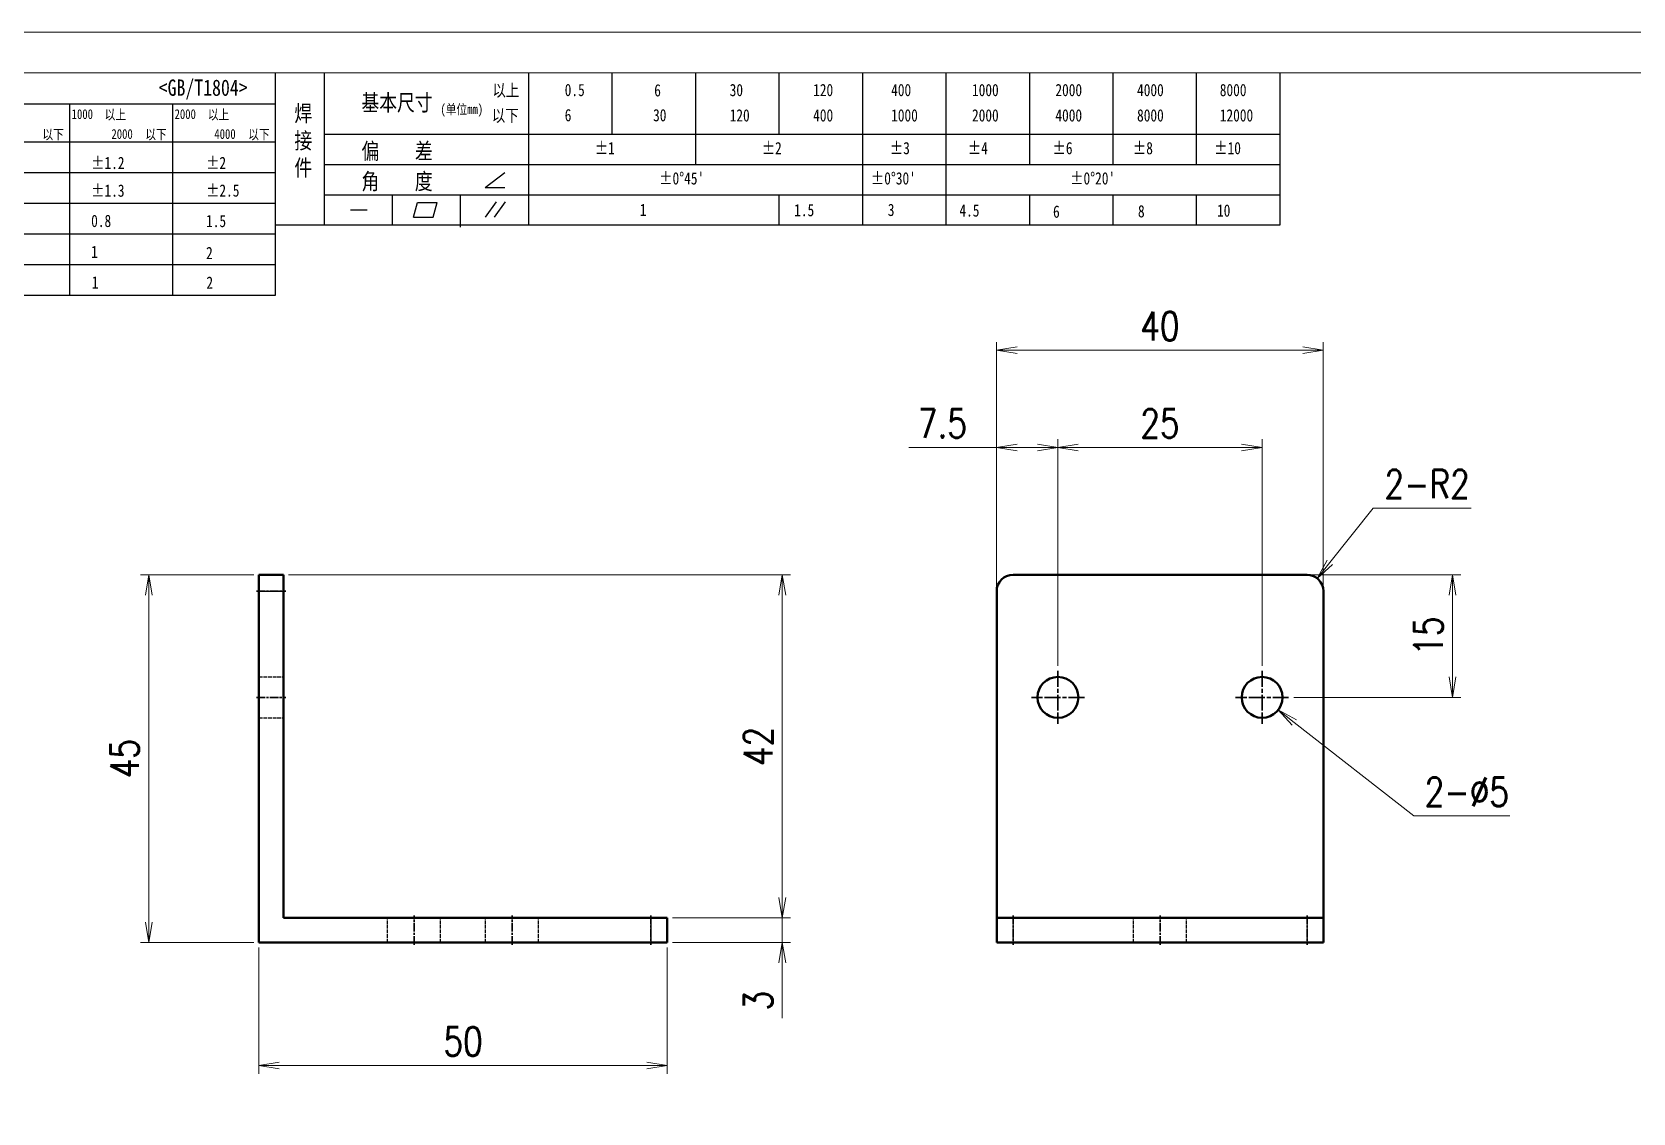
# Model space of a CAD drawing. Header units: millimetres. Extents: x 115 to 5146, y 57 to 1134.
# Drawn here: x 500.5 to 696.5, y 221.7 to 354 of the extents above; entities that cross this region are included whole.
import ezdxf

# ---------------------------------------------------------------- set-up
doc = ezdxf.new("R2010")
doc.units = ezdxf.units.MM
doc.header["$PDMODE"] = 35
doc.linetypes.add('AM_ISO02W050', pattern=[7.5, 6, -1.5])
doc.linetypes.add('AM_ISO08W050', pattern=[18, 12, -1.5, 3, -1.5])
for name, color, linetype, lineweight in [('CENTER', 2, 'AM_ISO08W050', 35), ('DIM', 3, 'Continuous', 25), ('DRAWING', 7, 'Continuous', 50), ('HIDDEN', 1, 'AM_ISO02W050', 25), ('图框', 7, 'Continuous', 18)]:
    doc.layers.add(name, color=color, linetype=linetype, lineweight=lineweight)
doc.layers.add('图\\M+19E79\\M+195B6\\M+18E9A', color=7, linetype='Continuous')
doc.layers.add('打印', color=7, linetype='Continuous', lineweight=15, plot=False)
doc.layers.add('打印-禁用', color=7, linetype='Continuous', lineweight=15, plot=False)
doc.styles.add('DIM', font='romans.shx', dxfattribs={"width": 0.8, "bigfont": 'bigfont.shx'})
doc.styles.add('国标', font='simfang.ttf', dxfattribs={"width": 0.8})
doc.dimstyles.new('XR 1-1$0', dxfattribs={"dimtxt": 3.5, "dimasz": 2.5, "dimexe": 1, "dimexo": 0.625, "dimgap": 1.2, "dimtad": 1, "dimzin": 9, "dimdsep": 46, "dimtxsty": 'DIM', "dimblk": 'OPEN', "dimcen": 0, "dimclrd": 8, "dimclre": 8, "dimclrt": 2, "dimazin": 2, "dimtfac": 0.5, "dimtmove": 0, "dimatfit": 3, "dimldrblk": 'OPEN', "dimfxl": 0, "dimtolj": 2, "dimlwd": 18, "dimlwe": 18, "dimarcsym": 0})
doc.dimstyles.new('XR 1-1$3', dxfattribs={"dimtxt": 3.5, "dimasz": 2.5, "dimexe": 1, "dimexo": 0.625, "dimgap": 1.2, "dimtad": 1, "dimtoh": 1, "dimdsep": 46, "dimtxsty": 'DIM', "dimblk": 'OPEN', "dimcen": 0, "dimclrd": 8, "dimclre": 8, "dimclrt": 2, "dimazin": 2, "dimtfac": 0.5, "dimtofl": 0, "dimtmove": 0, "dimatfit": 3, "dimldrblk": 'OPEN', "dimfxl": 0, "dimtolj": 2, "dimlwd": 18, "dimlwe": 18, "dimarcsym": 0})
doc.dimstyles.new('XR 1-1$4', dxfattribs={"dimtxt": 3.5, "dimasz": 2.5, "dimexe": 1, "dimexo": 0.625, "dimgap": 1.2, "dimtad": 1, "dimtoh": 1, "dimdsep": 46, "dimtxsty": 'DIM', "dimblk": 'OPEN', "dimcen": 0, "dimclrd": 8, "dimclre": 8, "dimclrt": 2, "dimazin": 2, "dimtfac": 0.5, "dimtofl": 0, "dimtmove": 0, "dimatfit": 3, "dimldrblk": 'OPEN', "dimfxl": 0, "dimtolj": 2, "dimlwd": 18, "dimlwe": 18, "dimarcsym": 0})

# ---------------------------------------------------------------- blocks, each defined once
blk = doc.blocks.new('GZDEH零件A3图框V01版')
at = {"layer": '图\\M+19E79\\M+195B6\\M+18E9A', "color": 9}
for p, q in [((2990.09, -1581.67), (2990.09, -1554.46)), ((2996.09, -1573.08), (2996.09, -1554.46)), ((3021.09, -1561.98), (3021.09, -1554.46)), ((3031.31, -1561.98), (3031.31, -1554.46)), ((3041.53, -1561.98), (3041.53, -1554.46)), ((3051.75, -1561.98), (3051.75, -1554.46)), ((3061.98, -1561.98), (3061.98, -1554.46)), ((3072.2, -1561.98), (3072.2, -1554.46)), ((3082.42, -1561.98), (3082.42, -1554.46)), ((3092.64, -1561.98), (3092.64, -1554.46)), ((3102.86, -1561.98), (3102.86, -1554.46)), ((3113.09, -1573.08), (3113.09, -1554.46)), ((2899.37, -1558.24), (2990.09, -1558.24)), ((2964.89, -1581.67), (2964.89, -1558.24)), ((2977.49, -1581.67), (2977.49, -1558.24)), ((2996.09, -1561.98), (3113.09, -1561.98)), ((3021.09, -1573.08), (3021.09, -1561.98)), ((3041.53, -1565.68), (3041.53, -1561.98)), ((3061.98, -1573.08), (3061.98, -1561.98)), ((3072.2, -1573.08), (3072.2, -1561.98)), ((3082.42, -1565.68), (3082.42, -1561.98)), ((3092.64, -1565.68), (3092.64, -1561.98)), ((3102.86, -1565.68), (3102.86, -1561.98)), ((2882.49, -1562.92), (2990.09, -1562.92)), ((2996.09, -1565.68), (3113.09, -1565.68)), ((2882.49, -1566.67), (2990.09, -1566.67)), ((3015.75, -1568.51), (3018.15, -1566.66)), ((2996.09, -1569.38), (3113.09, -1569.38)), ((3004.42, -1573.08), (3004.42, -1569.38)), ((3012.75, -1573.08), (3012.75, -1569.38)), ((3015.75, -1568.51), (3018.15, -1568.51)), ((3051.75, -1573.08), (3051.75, -1569.38)), ((3082.42, -1573.08), (3082.42, -1569.48)), ((3092.64, -1573.08), (3092.64, -1569.38)), ((3102.86, -1573.08), (3102.86, -1569.38)), ((2882.49, -1570.42), (2990.09, -1570.42)), ((2999.26, -1571.23), (3001.32, -1571.23)), ((3006.97, -1572.12), (3007.45, -1570.33)), ((3007.45, -1570.33), (3009.86, -1570.33)), ((3009.39, -1572.12), (3009.86, -1570.33)), ((3015.81, -1572.12), (3017.15, -1570.26)), ((3016.89, -1572.12), (3018.23, -1570.26)), ((2990.09, -1573.08), (3113.09, -1573.08)), ((3006.97, -1572.12), (3009.39, -1572.12)), ((3012.75, -1573.33), (3012.75, -1573.08)), ((2882.49, -1574.17), (2990.09, -1574.17)), ((2882.49, -1577.92), (2990.09, -1577.92)), ((2882.49, -1581.67), (2990.09, -1581.67))]:
    blk.add_line(p, q, dxfattribs=at)
at = {"layer": '图框', "linetype": 'Continuous'}
blk.add_line((3272.49, -1554.46), (2882.49, -1554.46), dxfattribs=at)
at = {"layer": '打印-禁用', "linetype": 'Continuous'}
blk.add_line((3277.49, -1549.46), (2857.49, -1549.46), dxfattribs=at)
at = {"layer": '图\\M+19E79\\M+195B6\\M+18E9A', "color": 9, "style": '国标', "width": 0.8}
for s, height, p in [('<GB/T1804>', 2, (2975.78, -1557.27)), ('以上', 1.5, (3016.64, -1557.33)), ('0.5', 1.5, (3025.49, -1557.3)), ('6', 1.5, (3036.45, -1557.34)), ('30', 1.5, (3045.69, -1557.31)), ('120', 1.5, (3055.91, -1557.31)), ('400', 1.5, (3065.46, -1557.31)), ('1000', 1.5, (3075.36, -1557.31)), ('2000', 1.5, (3085.57, -1557.31)), ('4000', 1.5, (3095.57, -1557.31)), ('8000', 1.5, (3105.7, -1557.31)), ('基本尺寸', 2, (3000.6, -1559.1)), ('以下', 1.5, (3016.58, -1560.43)), ('6', 1.5, (3025.49, -1560.38)), ('30', 1.5, (3036.31, -1560.39)), ('120', 1.5, (3045.69, -1560.41)), ('400', 1.5, (3055.91, -1560.41)), ('1000', 1.5, (3065.46, -1560.41)), ('2000', 1.5, (3075.36, -1560.41)), ('4000', 1.5, (3085.57, -1560.41)), ('8000', 1.5, (3095.57, -1560.41)), ('12000', 1.5, (3105.7, -1560.41)), ('偏    差', 2, (3000.6, -1565.04)), ('±1', 1.5, (3029.16, -1564.42)), ('±2', 1.5, (3049.61, -1564.42)), ('±3', 1.5, (3065.3, -1564.42)), ('±4', 1.5, (3074.85, -1564.42)), ('±6', 1.5, (3085.22, -1564.42)), ('±8', 1.5, (3095.06, -1564.42)), ('±10', 1.5, (3105.02, -1564.42)), ('±1.2', 1.5, (2967.51, -1566.23)), ('±2', 1.5, (2981.58, -1566.23)), ('±1.3', 1.5, (2967.51, -1569.62)), ('±2.5', 1.5, (2981.58, -1569.61)), ('角    度', 2, (3000.6, -1568.74)), ("±0%%D45'", 1.5, (3037.06, -1568.12)), ("±0%%D30'", 1.5, (3062.98, -1568.12)), ("±0%%D20'", 1.5, (3087.38, -1568.12)), ('0.8', 1.5, (2967.51, -1573.33)), ('1.5', 1.5, (2981.58, -1573.34)), ('1', 1.5, (3034.69, -1571.98)), ('1.5', 1.5, (3053.59, -1572.01)), ('3', 1.5, (3065.05, -1571.98)), ('4.5', 1.5, (3073.82, -1572.05)), ('6', 1.5, (3085.28, -1572.19)), ('8', 1.5, (3095.68, -1572.15)), ('10', 1.5, (3105.36, -1572.06)), ('1', 1.5, (2967.51, -1577.12)), ('2', 1.5, (2981.58, -1577.26)), ('1', 1.5, (2967.59, -1580.86)), ('2', 1.5, (2981.62, -1580.89))]:
    blk.add_text(s, height=height, dxfattribs=at).set_placement(p)
at = {"layer": '图\\M+19E79\\M+195B6\\M+18E9A', "color": 9, "lineweight": 15, "style": '国标', "width": 0.8}
for s, p in [('(单位mm)', (3010.27, -1559.51)), ('1000', (2965.12, -1560.11)), ('以上', (2969.16, -1560.16)), ('2000', (2977.72, -1560.11)), ('以上', (2981.8, -1560.16)), ('以下', (2961.54, -1562.59)), ('2000', (2969.99, -1562.54)), ('以下', (2974.14, -1562.59)), ('4000', (2982.59, -1562.54)), ('以下', (2986.74, -1562.59))]:
    blk.add_text(s, height=1.2, dxfattribs=at).set_placement(p)
at = {"layer": '图\\M+19E79\\M+195B6\\M+18E9A', "color": 9, "insert": (2992.39, -1558.41), "char_height": 2, "width": 3.1877, "attachment_point": 1, "style": '国标'}
blk.add_mtext('焊\\P接\\P件', dxfattribs=at)
blk = doc.blocks.new('DEH A3')
at = {"layer": '图框'}
blk.add_blockref('GZDEH零件A3图框V01版', (-2857.49, 1846.46), dxfattribs=at)
blk = doc.blocks.new('_Open')
at = {"color": 0, "linetype": 'ByBlock', "lineweight": -2}
for p, q in [((-1, 0.167), (0, 0)), ((-1, -0.167), (0, 0)), ((0, 0), (-1, 0))]:
    blk.add_line(p, q, dxfattribs=at)
blk = doc.blocks.new('*D16')
at = {"layer": 'Defpoints', "color": 0, "transparency": 16777216}
for p in [(578.28, 245.6), (592.37, 245.6), (578.28, 242.6)]:
    blk.add_point(p, dxfattribs=at)
at = {"layer": 'DIM', "color": 8, "lineweight": 18, "transparency": 16777216}
for p, q in [((592.37, 248.1), (592.37, 250.6)), ((578.91, 245.6), (593.37, 245.6)), ((592.37, 242.6), (592.37, 245.6)), ((578.91, 242.6), (593.37, 242.6)), ((592.37, 240.1), (592.37, 233.33))]:
    blk.add_line(p, q, dxfattribs=at)
at = {"layer": 'DIM', "color": 8, "linetype": 'ByBlock', "lineweight": 18, "transparency": 16777216, "xscale": 2.5, "yscale": 2.5, "zscale": 2.5}
for p, rotation in [((592.37, 245.6), 270), ((592.37, 242.6), 90)]:
    blk.add_blockref('_Open', p, dxfattribs=dict(at, rotation=rotation))
at = {"layer": 'DIM', "color": 2, "transparency": 16777216, "insert": (589.42, 235.47), "char_height": 3.5, "attachment_point": 5, "rotation": 90, "style": 'DIM'}
blk.add_mtext('\\A2;3', dxfattribs=at)
blk = doc.blocks.new('*D17')
at = {"layer": 'Defpoints', "color": 0, "transparency": 16777216}
for p in [(528.28, 242.6), (578.28, 242.6), (578.28, 227.53)]:
    blk.add_point(p, dxfattribs=at)
at = {"layer": 'DIM', "color": 8, "lineweight": 18, "transparency": 16777216}
for p, q in [((528.28, 241.98), (528.28, 226.53)), ((578.28, 241.98), (578.28, 226.53)), ((530.78, 227.53), (575.78, 227.53))]:
    blk.add_line(p, q, dxfattribs=at)
at = {"layer": 'DIM', "color": 8, "linetype": 'ByBlock', "lineweight": 18, "transparency": 16777216, "xscale": 2.5, "yscale": 2.5, "zscale": 2.5, "rotation": 180}
blk.add_blockref('_Open', (528.28, 227.53), dxfattribs=at)
at = {"layer": 'DIM', "color": 8, "linetype": 'ByBlock', "lineweight": 18, "transparency": 16777216, "xscale": 2.5, "yscale": 2.5, "zscale": 2.5}
blk.add_blockref('_Open', (578.28, 227.53), dxfattribs=at)
at = {"layer": 'DIM', "color": 2, "transparency": 16777216, "insert": (553.28, 230.48), "char_height": 3.5, "attachment_point": 5, "style": 'DIM'}
blk.add_mtext('\\A2;50', dxfattribs=at)
blk = doc.blocks.new('*D18')
at = {"layer": 'Defpoints', "color": 0, "transparency": 16777216}
for p in [(531.28, 287.6), (578.28, 245.6), (592.37, 245.6)]:
    blk.add_point(p, dxfattribs=at)
at = {"layer": 'DIM', "color": 8, "lineweight": 18, "transparency": 16777216}
for p, q in [((531.91, 287.6), (593.37, 287.6)), ((592.37, 285.1), (592.37, 248.1)), ((578.91, 245.6), (593.37, 245.6))]:
    blk.add_line(p, q, dxfattribs=at)
at = {"layer": 'DIM', "color": 8, "linetype": 'ByBlock', "lineweight": 18, "transparency": 16777216, "xscale": 2.5, "yscale": 2.5, "zscale": 2.5}
for p, rotation in [((592.37, 287.6), 90), ((592.37, 245.6), 270)]:
    blk.add_blockref('_Open', p, dxfattribs=dict(at, rotation=rotation))
at = {"layer": 'DIM', "color": 2, "transparency": 16777216, "insert": (589.42, 266.6), "char_height": 3.5, "attachment_point": 5, "rotation": 90, "style": 'DIM'}
blk.add_mtext('\\A2;42', dxfattribs=at)
blk = doc.blocks.new('*D19')
at = {"layer": 'Defpoints', "color": 0, "transparency": 16777216}
for p in [(618.61, 303.19), (618.61, 285.6), (626.11, 275.85)]:
    blk.add_point(p, dxfattribs=at)
at = {"layer": 'DIM', "color": 8, "lineweight": 18, "transparency": 16777216}
for p, q in [((618.61, 286.23), (618.61, 304.19)), ((626.11, 276.48), (626.11, 304.19)), ((618.61, 303.19), (607.85, 303.19)), ((623.61, 303.19), (621.11, 303.19))]:
    blk.add_line(p, q, dxfattribs=at)
at = {"layer": 'DIM', "color": 8, "linetype": 'ByBlock', "lineweight": 18, "transparency": 16777216, "xscale": 2.5, "yscale": 2.5, "zscale": 2.5, "rotation": 180}
blk.add_blockref('_Open', (618.61, 303.19), dxfattribs=at)
at = {"layer": 'DIM', "color": 8, "linetype": 'ByBlock', "lineweight": 18, "transparency": 16777216, "xscale": 2.5, "yscale": 2.5, "zscale": 2.5}
blk.add_blockref('_Open', (626.11, 303.19), dxfattribs=at)
at = {"layer": 'DIM', "color": 2, "transparency": 16777216, "insert": (611.98, 306.14), "char_height": 3.5, "attachment_point": 5, "style": 'DIM'}
blk.add_mtext('\\A2;7.5', dxfattribs=at)
blk = doc.blocks.new('*D20')
at = {"layer": 'Defpoints', "color": 0, "transparency": 16777216}
for p in [(651.11, 303.19), (626.11, 275.85), (651.11, 275.85)]:
    blk.add_point(p, dxfattribs=at)
at = {"layer": 'DIM', "color": 8, "lineweight": 18, "transparency": 16777216}
for p, q in [((626.11, 276.48), (626.11, 304.19)), ((651.11, 276.48), (651.11, 304.19)), ((628.61, 303.19), (648.61, 303.19))]:
    blk.add_line(p, q, dxfattribs=at)
at = {"layer": 'DIM', "color": 8, "linetype": 'ByBlock', "lineweight": 18, "transparency": 16777216, "xscale": 2.5, "yscale": 2.5, "zscale": 2.5, "rotation": 180}
blk.add_blockref('_Open', (626.11, 303.19), dxfattribs=at)
at = {"layer": 'DIM', "color": 8, "linetype": 'ByBlock', "lineweight": 18, "transparency": 16777216, "xscale": 2.5, "yscale": 2.5, "zscale": 2.5}
blk.add_blockref('_Open', (651.11, 303.19), dxfattribs=at)
at = {"layer": 'DIM', "color": 2, "transparency": 16777216, "insert": (638.61, 306.14), "char_height": 3.5, "attachment_point": 5, "style": 'DIM'}
blk.add_mtext('\\A2;25', dxfattribs=at)
blk = doc.blocks.new('*D21')
at = {"layer": 'Defpoints', "color": 0, "transparency": 16777216}
for p in [(658.61, 315.1), (618.61, 284.5), (658.61, 284.5)]:
    blk.add_point(p, dxfattribs=at)
at = {"layer": 'DIM', "color": 8, "lineweight": 18, "transparency": 16777216}
for p, q in [((618.61, 285.13), (618.61, 316.1)), ((658.61, 285.13), (658.61, 316.1)), ((621.11, 315.1), (656.11, 315.1))]:
    blk.add_line(p, q, dxfattribs=at)
at = {"layer": 'DIM', "color": 8, "linetype": 'ByBlock', "lineweight": 18, "transparency": 16777216, "xscale": 2.5, "yscale": 2.5, "zscale": 2.5, "rotation": 180}
blk.add_blockref('_Open', (618.61, 315.1), dxfattribs=at)
at = {"layer": 'DIM', "color": 8, "linetype": 'ByBlock', "lineweight": 18, "transparency": 16777216, "xscale": 2.5, "yscale": 2.5, "zscale": 2.5}
blk.add_blockref('_Open', (658.61, 315.1), dxfattribs=at)
at = {"layer": 'DIM', "color": 2, "transparency": 16777216, "insert": (638.61, 318.05), "char_height": 3.5, "attachment_point": 5, "style": 'DIM'}
blk.add_mtext('\\A2;40', dxfattribs=at)
blk = doc.blocks.new('*D22')
at = {"layer": 'Defpoints', "color": 0, "transparency": 16777216}
for p in [(655.98, 287.6), (674.43, 287.6), (654.36, 272.6)]:
    blk.add_point(p, dxfattribs=at)
at = {"layer": 'DIM', "color": 8, "lineweight": 18, "transparency": 16777216}
for p, q in [((656.61, 287.6), (675.43, 287.6)), ((674.43, 275.1), (674.43, 285.1)), ((654.99, 272.6), (675.43, 272.6))]:
    blk.add_line(p, q, dxfattribs=at)
at = {"layer": 'DIM', "color": 8, "linetype": 'ByBlock', "lineweight": 18, "transparency": 16777216, "xscale": 2.5, "yscale": 2.5, "zscale": 2.5}
for p, rotation in [((674.43, 287.6), 90), ((674.43, 272.6), 270)]:
    blk.add_blockref('_Open', p, dxfattribs=dict(at, rotation=rotation))
at = {"layer": 'DIM', "color": 2, "transparency": 16777216, "insert": (671.48, 280.1), "char_height": 3.5, "attachment_point": 5, "rotation": 90, "style": 'DIM'}
blk.add_mtext('\\A2;15', dxfattribs=at)
blk = doc.blocks.new('*D23')
at = {"layer": 'Defpoints', "color": 0, "transparency": 16777216}
for p in [(657.86, 287.17), (656.61, 285.6)]:
    blk.add_point(p, dxfattribs=at)
at = {"layer": 'DIM', "color": 8, "lineweight": 18, "transparency": 16777216}
for p in [(659.42, 289.12), (676.72, 295.77)]:
    blk.add_line(p, (664.72, 295.77), dxfattribs=at)
at = {"layer": 'DIM', "color": 8, "linetype": 'ByBlock', "lineweight": 18, "transparency": 16777216, "xscale": 2.5, "yscale": 2.5, "zscale": 2.5, "rotation": 231.4422790984568}
blk.add_blockref('_Open', (657.86, 287.17), dxfattribs=at)
at = {"layer": 'DIM', "color": 2, "transparency": 16777216, "insert": (671.32, 298.72), "char_height": 3.5, "attachment_point": 5, "style": 'DIM'}
blk.add_mtext('\\A2;\\A2;2-R2', dxfattribs=at)
blk = doc.blocks.new('*D24')
at = {"layer": 'Defpoints', "color": 0, "transparency": 16777216}
for p in [(649.14, 274.14), (653.08, 271.06)]:
    blk.add_point(p, dxfattribs=at)
at = {"layer": 'DIM', "color": 8, "lineweight": 18, "transparency": 16777216}
for p in [(655.05, 269.52), (681.44, 258.08)]:
    blk.add_line(p, (669.71, 258.08), dxfattribs=at)
at = {"layer": 'DIM', "color": 8, "linetype": 'ByBlock', "lineweight": 18, "transparency": 16777216, "xscale": 2.5, "yscale": 2.5, "zscale": 2.5, "rotation": 142.0088210827734}
blk.add_blockref('_Open', (653.08, 271.06), dxfattribs=at)
at = {"layer": 'DIM', "color": 2, "transparency": 16777216, "insert": (676.18, 261.03), "char_height": 3.5, "attachment_point": 5, "style": 'DIM'}
blk.add_mtext('\\A2;\\A2;2-∅5', dxfattribs=at)
blk = doc.blocks.new('*D25')
at = {"layer": 'Defpoints', "color": 0, "transparency": 16777216}
for p in [(514.8, 287.6), (528.28, 287.6), (528.28, 242.6)]:
    blk.add_point(p, dxfattribs=at)
at = {"layer": 'DIM', "color": 8, "lineweight": 18, "transparency": 16777216}
for p, q in [((527.66, 287.6), (513.8, 287.6)), ((514.8, 245.1), (514.8, 285.1)), ((527.66, 242.6), (513.8, 242.6))]:
    blk.add_line(p, q, dxfattribs=at)
at = {"layer": 'DIM', "color": 8, "linetype": 'ByBlock', "lineweight": 18, "transparency": 16777216, "xscale": 2.5, "yscale": 2.5, "zscale": 2.5}
for p, rotation in [((514.8, 287.6), 90), ((514.8, 242.6), 270)]:
    blk.add_blockref('_Open', p, dxfattribs=dict(at, rotation=rotation))
at = {"layer": 'DIM', "color": 2, "transparency": 16777216, "insert": (511.85, 265.1), "char_height": 3.5, "attachment_point": 5, "rotation": 90, "style": 'DIM'}
blk.add_mtext('\\A2;45', dxfattribs=at)

msp = doc.modelspace()

# ---------------------------------------------------------------- linework, layer by layer
at = {"color": 7, "lineweight": 13, "ltscale": 0.075}
for p, q in [((531.283, 285.601), (528.283, 285.601)), ((576.283, 242.601), (576.283, 245.601)), ((620.614, 245.601), (620.614, 242.601)), ((656.614, 245.601), (656.614, 242.601))]:
    msp.add_line(p, q, dxfattribs=at)
at = {"layer": 'CENTER', "ltscale": 0.090015}
for p, q in [((527.982, 285.601), (531.583, 285.601)), ((576.283, 245.901), (576.283, 242.301)), ((620.614, 245.901), (620.614, 242.301)), ((656.614, 245.901), (656.614, 242.301))]:
    msp.add_line(p, q, dxfattribs=at)
at = {"layer": 'CENTER', "ltscale": 0.1625}
for p, q in [((626.114, 275.851), (626.114, 269.351)), ((651.114, 275.851), (651.114, 269.351)), ((629.364, 272.601), (622.864, 272.601)), ((654.364, 272.601), (647.864, 272.601))]:
    msp.add_line(p, q, dxfattribs=at)
at = {"layer": 'CENTER', "ltscale": 0.09}
for p, q in [((527.983, 272.601), (531.583, 272.601)), ((547.283, 242.301), (547.283, 245.901)), ((559.283, 242.301), (559.283, 245.901)), ((638.614, 242.301), (638.614, 245.901))]:
    msp.add_line(p, q, dxfattribs=at)
at = {"layer": 'DRAWING', "ltscale": 0.05}
for p, q in [((528.283, 285.601), (528.283, 287.601)), ((531.283, 287.601), (531.283, 285.601)), ((576.283, 245.601), (578.283, 245.601)), ((618.614, 245.601), (620.614, 245.601)), ((656.614, 245.601), (658.614, 245.601)), ((578.283, 242.601), (576.283, 242.601)), ((620.614, 242.601), (618.614, 242.601)), ((658.614, 242.601), (656.614, 242.601))]:
    msp.add_line(p, q, dxfattribs=at)
at = {"layer": 'DRAWING', "ltscale": 0.075}
for p, q in [((528.283, 287.601), (531.283, 287.601)), ((578.283, 245.601), (578.283, 242.601)), ((618.614, 242.601), (618.614, 245.601)), ((658.614, 245.601), (658.614, 242.601))]:
    msp.add_line(p, q, dxfattribs=at)
at = {"layer": 'DRAWING'}
for p, q in [((656.614, 287.601), (620.614, 287.601)), ((528.283, 285.601), (528.283, 242.601)), ((531.283, 285.601), (531.283, 245.601)), ((618.614, 285.601), (618.614, 245.601)), ((658.614, 285.601), (658.614, 245.601)), ((576.283, 245.601), (531.283, 245.601)), ((656.614, 245.601), (620.614, 245.601)), ((576.283, 242.601), (528.283, 242.601)), ((656.614, 242.601), (620.614, 242.601))]:
    msp.add_line(p, q, dxfattribs=at)
for centre in [(626.114, 272.601), (651.114, 272.601)]:
    msp.add_circle(centre, 2.5, dxfattribs=at)
for centre, start, end in [((620.614, 285.601), 90, 180), ((656.614, 285.601), 0, 90)]:
    msp.add_arc(centre, 2, start, end, dxfattribs=at)
at = {"layer": 'HIDDEN', "ltscale": 0.075}
for p, q in [((528.283, 285.601), (531.283, 285.601)), ((528.283, 275.101), (531.283, 275.101)), ((528.283, 275.101), (531.283, 275.101)), ((528.283, 270.101), (531.283, 270.101)), ((528.283, 270.101), (531.283, 270.101)), ((544.033, 242.601), (544.033, 245.601)), ((550.533, 242.601), (550.533, 245.601)), ((556.033, 242.601), (556.033, 245.601)), ((562.533, 242.601), (562.533, 245.601)), ((576.283, 245.601), (576.283, 242.601)), ((635.364, 242.601), (635.364, 245.601)), ((635.364, 242.601), (635.364, 245.601)), ((641.864, 242.601), (641.864, 245.601)), ((641.864, 242.601), (641.864, 245.601))]:
    msp.add_line(p, q, dxfattribs=at)
at = {"layer": '打印'}
msp.add_lwpolyline([(397.726, 354.047), (817.726, 354.047), (817.726, 57.047), (397.726, 57.047)], close=True, dxfattribs=at)

# ---------------------------------------------------------------- block references
at = {"layer": '图框'}
msp.add_blockref('DEH A3', (397.726, 57.047), dxfattribs=at)

# ---------------------------------------------------------------- dimensions: what is measured, and where the dimension line sits
at = {"layer": 'DIM'}
for base, p1, p2, picture, middle in [((658.614, 315.105), (618.614, 284.501), (658.614, 284.501), '*D21', (638.614, 318.055)), ((618.614, 303.192), (626.114, 275.851), (618.614, 285.601), '*D19', (611.981, 306.142)), ((651.114, 303.192), (626.114, 275.851), (651.114, 275.851), '*D20', (638.614, 306.142)), ((578.283, 227.528), (528.283, 242.601), (578.283, 242.601), '*D17', (553.283, 230.478))]:
    dim = msp.add_linear_dim(base=base, p1=p1, p2=p2, dimstyle='XR 1-1$0', dxfattribs=at)
    dim.commit()
    dim.dimension.update_dxf_attribs({"geometry": picture, "text_midpoint": middle})
dim = msp.add_radius_dim(center=(656.614, 285.601), mpoint=(657.86, 287.165), text='\\A2;2-<>', dimstyle='XR 1-1$4', override={"dimtxsty": 'DIM'}, dxfattribs=at)
dim.commit()
dim.dimension.update_dxf_attribs({"geometry": '*D23', "text_midpoint": (671.317, 295.768), "dimtype": 164})
for base, p1, p2, picture, middle in [((514.796, 287.601), (528.283, 242.601), (528.283, 287.601), '*D25', (511.846, 265.101)), ((592.366, 245.601), (531.283, 287.601), (578.283, 245.601), '*D18', (589.416, 266.601)), ((674.427, 287.601), (654.364, 272.601), (655.984, 287.601), '*D22', (671.477, 280.101))]:
    dim = msp.add_linear_dim(base=base, p1=p1, p2=p2, angle=90, dimstyle='XR 1-1$0', dxfattribs=at)
    dim.commit()
    dim.dimension.update_dxf_attribs({"geometry": picture, "text_midpoint": middle})
dim = msp.add_diameter_dim_2p(p1=(649.144, 274.14), p2=(653.084, 271.063), text='\\A2;2-<>', dimstyle='XR 1-1$3', override={"dimtxsty": 'DIM'}, dxfattribs=at)
dim.commit()
dim.dimension.update_dxf_attribs({"geometry": '*D24', "text_midpoint": (676.177, 258.077), "dimtype": 163})
dim = msp.add_linear_dim(base=(592.366, 245.601), p1=(578.283, 242.601), p2=(578.283, 245.601), angle=90, dimstyle='XR 1-1$0', dxfattribs=at)
dim.commit()
dim.dimension.update_dxf_attribs({"geometry": '*D16', "text_midpoint": (592.366, 235.468), "dimtype": 160})

doc.saveas('drawing.dxf')
